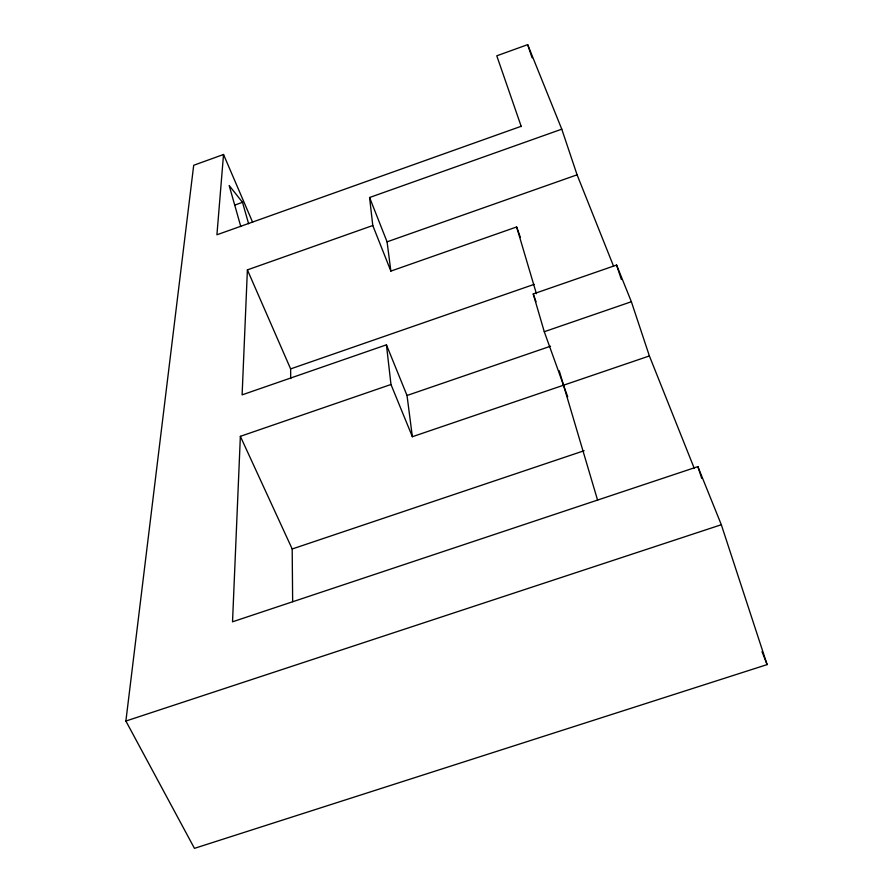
<?xml version="1.0" encoding="UTF-8"?>
<svg xmlns="http://www.w3.org/2000/svg" width="893" height="893" viewBox="0 0 893 893"><rect width="100%" height="100%" fill="white"/><g stroke="black" fill="none" stroke-linecap="round" stroke-linejoin="round"><path stroke-width="1.34" d="M613.524 266.114L577.09 174.827L561.775 129.172L369.579 197.509L372.783 225.516L247.394 269.887L242.115 394.862L386.435 344.832L390.978 384.492L240.362 436.331L232.526 621.807L697.88 466.626L721.321 524.727L767.12 664.604L194.451 848.35L125.88 721.042L193.703 165.272L223.529 154.5L252.641 222.29M223.529 154.5L216.921 234.781L521.166 126.293M561.775 129.172L527.674 44.65L496.776 55.812L521.278 126.605M234.781 205.077L242.505 202.309L248.611 223.73M520.396 237.471L516.634 226.967L390.866 271.092L387.071 241.836L577.09 174.827M290.716 378.576L290.627 368.898L534.17 284.354M567.714 396.838L544.272 331.716L533.233 293.953L616.583 265.054L631.373 301.734L649.39 355.95L694.308 468.49M544.272 331.716L631.373 301.734M649.39 355.95L412.365 436.722L407.018 395.487L550.523 346.216M292.647 601.692L292.19 548.983L584.134 450.719M125.88 721.042L721.321 524.727M242.505 202.309L229.166 185.498L240.797 226.565M240.362 436.331L292.19 548.983M247.394 269.887L290.627 368.898M390.978 384.492L412.365 436.722M386.435 344.832L407.018 395.487M372.783 225.516L390.866 271.092M762.008 651.644L767.12 664.604M369.579 197.509L387.071 241.836M533.233 293.953L536.023 301.722M527.674 44.65L532.128 57.855M616.583 265.054L621.383 279.498M697.88 466.626L701.742 478.38M516.634 226.967L536.414 293.708M559.241 370.751L597.596 500.192"/></g></svg>
